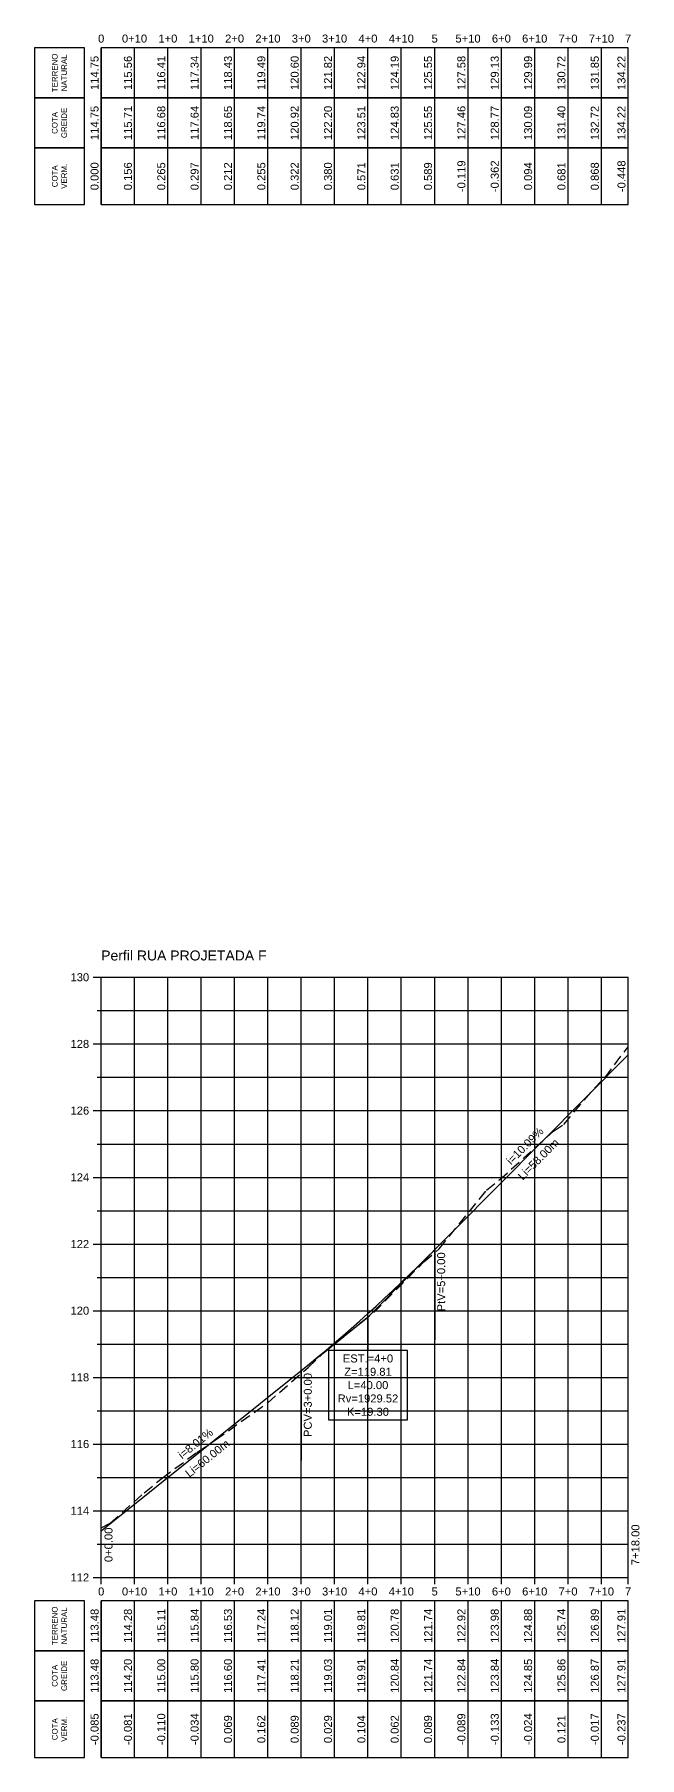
# Model space of a CAD drawing. Header units: metres. Extents: x 437145 to 443371, y 9612590 to 9615494.
# Drawn here: x 441651 to 441833, y 9613490 to 9614007 of the extents above; entities that cross this region are included whole.
import ezdxf

# ---------------------------------------------------------------- set-up
doc = ezdxf.new("R2010")
doc.units = ezdxf.units.M
doc.linetypes.add('HIDDEN', pattern=[9.525, 6.35, -3.175])
for name, color, linetype in [('Borda', 1, 'Continuous'), ('Cota', 2, 'Continuous'), ('COTA-TN', 7, 'Continuous'), ('Estacas', 7, 'Continuous'), ('Malha', 251, 'Continuous'), ('Perfil visualização', 7, 'Continuous'), ('PIs', 2, 'Continuous'), ('Plataforma 1', 10, 'Continuous'), ('Terreno', 3, 'HIDDEN'), ('TEXTO', 7, 'Continuous'), ('TXT-Curvas', 7, 'Continuous'), ('TXT-Estacas', 7, 'Continuous'), ('TXT-Perfil', 7, 'Continuous')]:
    doc.layers.add(name, color=color, linetype=linetype)
doc.styles.add('ARIAL', font='arial.ttf')

msp = doc.modelspace()

# ---------------------------------------------------------------- linework, layer by layer
at = {"layer": 'Borda', "color": 3, "linetype": 'Continuous', "lineweight": -3}
for p, q in [((441668.95, 9613723.77), (441671.35, 9613723.77)), ((441670.15, 9613713.77), (441671.35, 9613713.77)), ((441668.95, 9613703.77), (441671.35, 9613703.77)), ((441670.15, 9613693.77), (441671.35, 9613693.77)), ((441668.95, 9613683.77), (441671.35, 9613683.77)), ((441670.15, 9613673.77), (441671.35, 9613673.77)), ((441668.95, 9613663.77), (441671.35, 9613663.77)), ((441670.15, 9613653.77), (441671.35, 9613653.77)), ((441668.95, 9613643.77), (441671.35, 9613643.77)), ((441670.15, 9613633.77), (441671.35, 9613633.77)), ((441668.95, 9613623.77), (441671.35, 9613623.77)), ((441670.15, 9613613.77), (441671.35, 9613613.77)), ((441668.95, 9613603.77), (441671.35, 9613603.77)), ((441670.15, 9613593.77), (441671.35, 9613593.77)), ((441668.95, 9613583.77), (441671.35, 9613583.77)), ((441670.15, 9613573.77), (441671.35, 9613573.77)), ((441668.95, 9613563.77), (441671.35, 9613563.77)), ((441670.15, 9613553.77), (441671.35, 9613553.77)), ((441668.95, 9613543.77), (441671.35, 9613543.77))]:
    msp.add_line(p, q, dxfattribs=at)
at = {"layer": 'Borda', "color": 1, "linetype": 'Continuous', "lineweight": -3}
for p, q in [((441671.35, 9613543.77), (441671.35, 9613723.77)), ((441671.35, 9613723.77), (441829.35, 9613723.77)), ((441829.35, 9613543.77), (441829.35, 9613723.77)), ((441671.35, 9613543.77), (441829.35, 9613543.77))]:
    msp.add_line(p, q, dxfattribs=at)
at = {"layer": 'COTA-TN', "color": 8, "linetype": 'Continuous', "lineweight": -3}
for p, q in [((441671.35, 9613955.5), (441671.35, 9614002.5)), ((441681.35, 9613955.5), (441681.35, 9614002.5)), ((441691.35, 9613955.5), (441691.35, 9614002.5)), ((441701.35, 9613955.5), (441701.35, 9614002.5)), ((441711.35, 9613955.5), (441711.35, 9614002.5)), ((441721.35, 9613955.5), (441721.35, 9614002.5)), ((441731.35, 9613955.5), (441731.35, 9614002.5)), ((441741.35, 9613955.5), (441741.35, 9614002.5)), ((441751.35, 9613955.5), (441751.35, 9614002.5)), ((441761.35, 9613955.5), (441761.35, 9614002.5)), ((441771.35, 9613955.5), (441771.35, 9614002.5)), ((441781.35, 9613955.5), (441781.35, 9614002.5)), ((441791.35, 9613955.5), (441791.35, 9614002.5)), ((441801.35, 9613955.5), (441801.35, 9614002.5)), ((441811.35, 9613955.5), (441811.35, 9614002.5)), ((441821.35, 9613955.5), (441821.35, 9614002.5)), ((441829.35, 9613955.5), (441829.35, 9614002.5)), ((441671.35, 9613489.77), (441671.35, 9613536.77)), ((441681.35, 9613489.77), (441681.35, 9613536.77)), ((441691.35, 9613489.77), (441691.35, 9613536.77)), ((441701.35, 9613489.77), (441701.35, 9613536.77)), ((441711.35, 9613489.77), (441711.35, 9613536.77)), ((441721.35, 9613489.77), (441721.35, 9613536.77)), ((441731.35, 9613489.77), (441731.35, 9613536.77)), ((441741.35, 9613489.77), (441741.35, 9613536.77)), ((441751.35, 9613489.77), (441751.35, 9613536.77)), ((441761.35, 9613489.77), (441761.35, 9613536.77)), ((441771.35, 9613489.77), (441771.35, 9613536.77)), ((441781.35, 9613489.77), (441781.35, 9613536.77)), ((441791.35, 9613489.77), (441791.35, 9613536.77)), ((441801.35, 9613489.77), (441801.35, 9613536.77)), ((441811.35, 9613489.77), (441811.35, 9613536.77)), ((441821.35, 9613489.77), (441821.35, 9613536.77)), ((441829.35, 9613489.77), (441829.35, 9613536.77))]:
    msp.add_line(p, q, dxfattribs=at)
for points in [[(441666.35, 9613987.5), (441666.35, 9614002.5), (441651.35, 9614002.5), (441651.35, 9613987.5)], [(441671.35, 9613987.5), (441829.35, 9613987.5), (441829.35, 9614002.5), (441671.35, 9614002.5)], [(441666.35, 9613972.5), (441666.35, 9613987.5), (441651.35, 9613987.5), (441651.35, 9613972.5)], [(441671.35, 9613972.5), (441829.35, 9613972.5), (441829.35, 9613987.5), (441671.35, 9613987.5)], [(441666.35, 9613955.5), (441666.35, 9613972.5), (441651.35, 9613972.5), (441651.35, 9613955.5)], [(441671.35, 9613955.5), (441829.35, 9613955.5), (441829.35, 9613972.5), (441671.35, 9613972.5)], [(441666.35, 9613521.77), (441666.35, 9613536.77), (441651.35, 9613536.77), (441651.35, 9613521.77)], [(441671.35, 9613521.77), (441829.35, 9613521.77), (441829.35, 9613536.77), (441671.35, 9613536.77)], [(441666.35, 9613506.77), (441666.35, 9613521.77), (441651.35, 9613521.77), (441651.35, 9613506.77)], [(441671.35, 9613506.77), (441829.35, 9613506.77), (441829.35, 9613521.77), (441671.35, 9613521.77)], [(441666.35, 9613489.77), (441666.35, 9613506.77), (441651.35, 9613506.77), (441651.35, 9613489.77)], [(441671.35, 9613489.77), (441829.35, 9613489.77), (441829.35, 9613506.77), (441671.35, 9613506.77)]]:
    msp.add_3dface(points, dxfattribs=at)
at = {"layer": 'Estacas', "color": 3, "linetype": 'Continuous', "lineweight": -3}
for p, q in [((441671.35, 9613541.77), (441671.35, 9613543.77)), ((441681.35, 9613541.77), (441681.35, 9613543.77)), ((441691.35, 9613541.77), (441691.35, 9613543.77)), ((441701.35, 9613541.77), (441701.35, 9613543.77)), ((441711.35, 9613541.77), (441711.35, 9613543.77)), ((441721.35, 9613541.77), (441721.35, 9613543.77)), ((441731.35, 9613541.77), (441731.35, 9613543.77)), ((441741.35, 9613541.77), (441741.35, 9613543.77)), ((441751.35, 9613541.77), (441751.35, 9613543.77)), ((441761.35, 9613541.77), (441761.35, 9613543.77)), ((441771.35, 9613541.77), (441771.35, 9613543.77)), ((441781.35, 9613541.77), (441781.35, 9613543.77)), ((441791.35, 9613541.77), (441791.35, 9613543.77)), ((441801.35, 9613541.77), (441801.35, 9613543.77)), ((441811.35, 9613541.77), (441811.35, 9613543.77)), ((441821.35, 9613541.77), (441821.35, 9613543.77)), ((441829.35, 9613541.77), (441829.35, 9613543.77))]:
    msp.add_line(p, q, dxfattribs=at)
at = {"layer": 'Malha', "color": 251, "linetype": 'Continuous', "lineweight": -3}
for p, q in [((441671.35, 9613723.77), (441829.35, 9613723.77)), ((441671.35, 9613543.77), (441671.35, 9613723.77)), ((441681.35, 9613543.77), (441681.35, 9613723.77)), ((441691.35, 9613543.77), (441691.35, 9613723.77)), ((441701.35, 9613543.77), (441701.35, 9613723.77)), ((441711.35, 9613543.77), (441711.35, 9613723.77)), ((441721.35, 9613543.77), (441721.35, 9613723.77)), ((441731.35, 9613543.77), (441731.35, 9613723.77)), ((441741.35, 9613543.77), (441741.35, 9613723.77)), ((441751.35, 9613543.77), (441751.35, 9613723.77)), ((441761.35, 9613543.77), (441761.35, 9613723.77)), ((441771.35, 9613543.77), (441771.35, 9613723.77)), ((441781.35, 9613543.77), (441781.35, 9613723.77)), ((441791.35, 9613543.77), (441791.35, 9613723.77)), ((441801.35, 9613543.77), (441801.35, 9613723.77)), ((441811.35, 9613543.77), (441811.35, 9613723.77)), ((441821.35, 9613543.77), (441821.35, 9613723.77)), ((441829.35, 9613543.77), (441829.35, 9613723.77)), ((441671.35, 9613713.77), (441829.35, 9613713.77)), ((441671.35, 9613703.77), (441829.35, 9613703.77)), ((441671.35, 9613693.77), (441829.35, 9613693.77)), ((441671.35, 9613683.77), (441829.35, 9613683.77)), ((441671.35, 9613673.77), (441829.35, 9613673.77)), ((441671.35, 9613663.77), (441829.35, 9613663.77)), ((441671.35, 9613653.77), (441829.35, 9613653.77)), ((441671.35, 9613643.77), (441829.35, 9613643.77)), ((441671.35, 9613633.77), (441829.35, 9613633.77)), ((441671.35, 9613623.77), (441829.35, 9613623.77)), ((441671.35, 9613613.77), (441829.35, 9613613.77)), ((441671.35, 9613603.77), (441829.35, 9613603.77)), ((441671.35, 9613593.77), (441829.35, 9613593.77)), ((441671.35, 9613583.77), (441829.35, 9613583.77)), ((441671.35, 9613573.77), (441829.35, 9613573.77)), ((441671.35, 9613563.77), (441829.35, 9613563.77)), ((441671.35, 9613553.77), (441829.35, 9613553.77)), ((441671.35, 9613543.77), (441829.35, 9613543.77))]:
    msp.add_line(p, q, dxfattribs=at)
at = {"layer": 'PIs', "color": 2, "linetype": 'Continuous', "lineweight": -3}
for p, q in [((441671.35, 9613543.77), (441671.35, 9613723.77)), ((441829.35, 9613543.77), (441829.35, 9613723.77))]:
    msp.add_line(p, q, dxfattribs=at)
at = {"layer": 'Plataforma 1', "color": 10, "linetype": 'Continuous', "lineweight": -3, "ltscale": 2}
for p, q in [((441751.35, 9613621.86), (441829.35, 9613700.53)), ((441766.35, 9613637.05), (441768.85, 9613639.53)), ((441768.85, 9613639.53), (441771.35, 9613642.03)), ((441761.35, 9613632.21), (441763.85, 9613634.61)), ((441763.85, 9613634.61), (441766.35, 9613637.05)), ((441756.35, 9613627.49), (441758.85, 9613629.83)), ((441758.85, 9613629.83), (441761.35, 9613632.21)), ((441748.85, 9613620.65), (441751.35, 9613622.9)), ((441751.35, 9613622.9), (441753.85, 9613625.18)), ((441753.85, 9613625.18), (441756.35, 9613627.49)), ((441671.35, 9613557.76), (441751.35, 9613621.86)), ((441743.85, 9613616.26), (441746.35, 9613618.44)), ((441746.35, 9613618.44), (441748.85, 9613620.65)), ((441738.85, 9613611.99), (441741.35, 9613614.11)), ((441741.35, 9613614.11), (441743.85, 9613616.26)), ((441731.35, 9613605.84), (441733.85, 9613607.85)), ((441733.85, 9613607.85), (441736.35, 9613609.91)), ((441736.35, 9613609.91), (441738.85, 9613611.99))]:
    msp.add_line(p, q, dxfattribs=at)
at = {"layer": 'Terreno', "color": 3, "linetype": 'HIDDEN', "lineweight": -3, "ltscale": 0.5}
for p, q in [((441822.45, 9613693.73), (441829.35, 9613702.9)), ((441810.06, 9613679.64), (441819.24, 9613690.53)), ((441819.24, 9613690.53), (441822.45, 9613693.73)), ((441807.01, 9613677.64), (441810.06, 9613679.64)), ((441790.79, 9613663.04), (441807.01, 9613677.64)), ((441772.74, 9613642.31), (441786.88, 9613659.89)), ((441786.88, 9613659.89), (441790.79, 9613663.04)), ((441753.07, 9613623.22), (441768.11, 9613638.43)), ((441768.11, 9613638.43), (441772.74, 9613642.31)), ((441749.35, 9613620.29), (441753.07, 9613623.22)), ((441737.81, 9613610.96), (441749.35, 9613620.29)), ((441733.46, 9613606.79), (441737.81, 9613610.96)), ((441721.28, 9613596.14), (441733.46, 9613606.79)), ((441705.6, 9613585.03), (441717.22, 9613593.29)), ((441717.22, 9613593.29), (441721.28, 9613596.14)), ((441689.6, 9613573.6), (441700.08, 9613581.28)), ((441700.08, 9613581.28), (441705.6, 9613585.03)), ((441684.24, 9613569.18), (441689.6, 9613573.6)), ((441674.06, 9613560.04), (441684.24, 9613569.18)), ((441671.35, 9613558.61), (441674.06, 9613560.04))]:
    msp.add_line(p, q, dxfattribs=at)
at = {"layer": 'TXT-Curvas', "color": 7, "linetype": 'Continuous', "lineweight": -3}
for p, q in [((441771.35, 9613642.03), (441771.35, 9613615.03)), ((441751.35, 9613621.86), (441751.35, 9613611.86)), ((441739.52, 9613611.86), (441739.52, 9613591.06)), ((441763.17, 9613611.86), (441739.52, 9613611.86)), ((441763.17, 9613591.06), (441763.17, 9613611.86)), ((441731.35, 9613605.84), (441731.35, 9613578.84)), ((441739.52, 9613591.06), (441763.17, 9613591.06))]:
    msp.add_line(p, q, dxfattribs=at)

# ---------------------------------------------------------------- texts
at = {"layer": 'Cota', "color": 2, "linetype": 'Continuous', "lineweight": -3, "char_height": 2.4, "attachment_point": 6, "style": 'ARIAL'}
for s, insert in [('{\\C256;130  }', (441667.75, 9613723.77)), ('{\\C256;128  }', (441667.75, 9613703.77)), ('{\\C256;126  }', (441667.75, 9613683.77)), ('{\\C256;124  }', (441667.75, 9613663.77)), ('{\\C256;122  }', (441667.75, 9613643.77)), ('{\\C256;120  }', (441667.75, 9613623.77)), ('{\\C256;118  }', (441667.75, 9613603.77)), ('{\\C256;116  }', (441667.75, 9613583.77)), ('{\\C256;114  }', (441667.75, 9613563.77)), ('{\\C256;112  }', (441667.75, 9613543.77))]:
    msp.add_mtext(s, dxfattribs=dict(at, insert=insert))
at = {"layer": 'Estacas', "color": 7, "linetype": 'Continuous', "lineweight": -3, "char_height": 2.4, "attachment_point": 2, "style": 'ARIAL'}
for s, insert in [('{\\C256;0}', (441671.35, 9614006.5)), ('{\\C256;0+10}', (441681.35, 9614006.5)), ('{\\C256;1+0}', (441691.35, 9614006.5)), ('{\\C256;1+10}', (441701.35, 9614006.5)), ('{\\C256;2+0}', (441711.35, 9614006.5)), ('{\\C256;2+10}', (441721.35, 9614006.5)), ('{\\C256;3+0}', (441731.35, 9614006.5)), ('{\\C256;3+10}', (441741.35, 9614006.5)), ('{\\C256;4+0}', (441751.35, 9614006.5)), ('{\\C256;4+10}', (441761.35, 9614006.5)), ('{\\C256;5}', (441771.35, 9614006.5)), ('{\\C256;5+10}', (441781.35, 9614006.5)), ('{\\C256;6+0}', (441791.35, 9614006.5)), ('{\\C256;6+10}', (441801.35, 9614006.5)), ('{\\C256;7+0}', (441811.35, 9614006.5)), ('{\\C256;7+10}', (441821.35, 9614006.5)), ('{\\C256;7}', (441829.35, 9614006.5)), ('{\\C256;0}', (441671.35, 9613540.77)), ('{\\C256;0+10}', (441681.35, 9613540.77)), ('{\\C256;1+0}', (441691.35, 9613540.77)), ('{\\C256;1+10}', (441701.35, 9613540.77)), ('{\\C256;2+0}', (441711.35, 9613540.77)), ('{\\C256;2+10}', (441721.35, 9613540.77)), ('{\\C256;3+0}', (441731.35, 9613540.77)), ('{\\C256;3+10}', (441741.35, 9613540.77)), ('{\\C256;4+0}', (441751.35, 9613540.77)), ('{\\C256;4+10}', (441761.35, 9613540.77)), ('{\\C256;5}', (441771.35, 9613540.77)), ('{\\C256;5+10}', (441781.35, 9613540.77)), ('{\\C256;6+0}', (441791.35, 9613540.77)), ('{\\C256;6+10}', (441801.35, 9613540.77)), ('{\\C256;7+0}', (441811.35, 9613540.77)), ('{\\C256;7+10}', (441821.35, 9613540.77)), ('{\\C256;7}', (441829.35, 9613540.77))]:
    msp.add_mtext(s, dxfattribs=dict(at, insert=insert))
at = {"layer": 'Perfil visualização', "color": 7, "linetype": 'Continuous', "lineweight": -3, "char_height": 1.7, "attachment_point": 5, "rotation": 90, "style": 'ARIAL'}
for s, insert in [('{\\C256;TERRENO\\PNATURAL}', (441658.85, 9613995)), ('{\\C256;COTA\\PGREIDE}', (441658.85, 9613980)), ('{\\C256;COTA\\PVERM.}', (441658.85, 9613964)), ('{\\C256;TERRENO\\PNATURAL}', (441658.85, 9613529.27)), ('{\\C256;COTA\\PGREIDE}', (441658.85, 9613514.27)), ('{\\C256;COTA\\PVERM.}', (441658.85, 9613498.27))]:
    msp.add_mtext(s, dxfattribs=dict(at, insert=insert))
at = {"layer": 'TEXTO', "color": 4, "linetype": 'Continuous', "lineweight": -3, "insert": (441671.35, 9613728.77), "char_height": 3, "attachment_point": 7, "style": 'ARIAL'}
msp.add_mtext('Perfil RUA PROJETADA F', dxfattribs=at)
at = {"layer": 'TEXTO', "color": 7, "linetype": 'Continuous', "lineweight": -3, "char_height": 2.4, "style": 'ARIAL'}
for s, insert, attachment_point, rotation in [('i=10.09%', (441799.28, 9613672.34), 8, 45.2453), ('Li=58.00m', (441801.59, 9613670.05), 2, 45.2453), ('i=8.01%', (441700.41, 9613582.97), 8, 38.7051), ('Li=60.00m', (441702.44, 9613580.43), 2, 38.7051)]:
    msp.add_mtext(s, dxfattribs=dict(at, insert=insert, attachment_point=attachment_point, rotation=rotation))
at = {"layer": 'TXT-Curvas', "color": 7, "linetype": 'Continuous', "lineweight": -3, "char_height": 2.4, "attachment_point": 3, "rotation": 90, "style": 'ARIAL'}
for s, insert in [('{\\C256;PtV=5+0.00}', (441772.1, 9613641.28)), ('{\\C256;PCV=3+0.00}', (441732.1, 9613605.09))]:
    msp.add_mtext(s, dxfattribs=dict(at, insert=insert))
at = {"layer": 'TXT-Curvas', "color": 7, "linetype": 'Continuous', "lineweight": -3, "insert": (441751.35, 9613610.66), "char_height": 2.4, "attachment_point": 2, "style": 'ARIAL'}
msp.add_mtext('EST.=4+0\\PZ=119.81\\PL=40.00\\PRv=1929.52\\PK=19.30', dxfattribs=at)
at = {"layer": 'TXT-Estacas', "color": 7, "linetype": 'Continuous', "lineweight": -3, "char_height": 2.4, "attachment_point": 2, "rotation": 90, "style": 'ARIAL'}
for s, insert in [('0+0.00', (441672.35, 9613553.57)), ('7+18.00', (441830.35, 9613553.57))]:
    msp.add_mtext(s, dxfattribs=dict(at, insert=insert))
at = {"layer": 'TXT-Perfil', "color": 7, "linetype": 'Continuous', "lineweight": -3, "char_height": 2.4, "attachment_point": 8, "rotation": 90, "style": 'ARIAL'}
for s, insert in [('114.75', (441670.6, 9613995)), ('115.56', (441680.6, 9613995)), ('116.41', (441690.6, 9613995)), ('117.34', (441700.6, 9613995)), ('118.43', (441710.6, 9613995)), ('119.49', (441720.6, 9613995)), ('120.60', (441730.6, 9613995)), ('121.82', (441740.6, 9613995)), ('122.94', (441750.6, 9613995)), ('124.19', (441760.6, 9613995)), ('125.55', (441770.6, 9613995)), ('127.58', (441780.6, 9613995)), ('129.13', (441790.6, 9613995)), ('129.99', (441800.6, 9613995)), ('130.72', (441810.6, 9613995)), ('131.85', (441820.6, 9613995)), ('134.22', (441828.6, 9613995)), ('114.75', (441670.6, 9613980)), ('115.71', (441680.6, 9613980)), ('116.68', (441690.6, 9613980)), ('117.64', (441700.6, 9613980)), ('118.65', (441710.6, 9613980)), ('119.74', (441720.6, 9613980)), ('120.92', (441730.6, 9613980)), ('122.20', (441740.6, 9613980)), ('123.51', (441750.6, 9613980)), ('124.83', (441760.6, 9613980)), ('125.55', (441770.6, 9613980)), ('127.46', (441780.6, 9613980)), ('128.77', (441790.6, 9613980)), ('130.09', (441800.6, 9613980)), ('131.40', (441810.6, 9613980)), ('132.72', (441820.6, 9613980)), ('134.22', (441828.6, 9613980)), ('-0.448', (441828.6, 9613964)), ('0.000', (441670.6, 9613964)), ('0.156', (441680.6, 9613964)), ('0.265', (441690.6, 9613964)), ('0.297', (441700.6, 9613964)), ('0.212', (441710.6, 9613964)), ('0.255', (441720.6, 9613964)), ('0.322', (441730.6, 9613964)), ('0.380', (441740.6, 9613964)), ('0.571', (441750.6, 9613964)), ('0.631', (441760.6, 9613964)), ('0.589', (441770.6, 9613964)), ('-0.119', (441780.6, 9613964)), ('-0.362', (441790.6, 9613964)), ('0.094', (441800.6, 9613964)), ('0.681', (441810.6, 9613964)), ('0.868', (441820.6, 9613964)), ('113.48', (441670.6, 9613529.27)), ('114.28', (441680.6, 9613529.27)), ('115.11', (441690.6, 9613529.27)), ('115.84', (441700.6, 9613529.27)), ('116.53', (441710.6, 9613529.27)), ('117.24', (441720.6, 9613529.27)), ('118.12', (441730.6, 9613529.27)), ('119.01', (441740.6, 9613529.27)), ('119.81', (441750.6, 9613529.27)), ('120.78', (441760.6, 9613529.27)), ('121.74', (441770.6, 9613529.27)), ('122.92', (441780.6, 9613529.27)), ('123.98', (441790.6, 9613529.27)), ('124.88', (441800.6, 9613529.27)), ('125.74', (441810.6, 9613529.27)), ('126.89', (441820.6, 9613529.27)), ('127.91', (441828.6, 9613529.27)), ('113.48', (441670.6, 9613514.27)), ('114.20', (441680.6, 9613514.27)), ('115.00', (441690.6, 9613514.27)), ('115.80', (441700.6, 9613514.27)), ('116.60', (441710.6, 9613514.27)), ('117.41', (441720.6, 9613514.27)), ('118.21', (441730.6, 9613514.27)), ('119.03', (441740.6, 9613514.27)), ('119.91', (441750.6, 9613514.27)), ('120.84', (441760.6, 9613514.27)), ('121.74', (441770.6, 9613514.27)), ('122.84', (441780.6, 9613514.27)), ('123.84', (441790.6, 9613514.27)), ('124.85', (441800.6, 9613514.27)), ('125.86', (441810.6, 9613514.27)), ('126.87', (441820.6, 9613514.27)), ('127.91', (441828.6, 9613514.27)), ('-0.085', (441670.6, 9613498.27)), ('-0.081', (441680.6, 9613498.27)), ('-0.110', (441690.6, 9613498.27)), ('-0.034', (441700.6, 9613498.27)), ('0.069', (441710.6, 9613498.27)), ('0.162', (441720.6, 9613498.27)), ('0.089', (441730.6, 9613498.27)), ('0.029', (441740.6, 9613498.27)), ('0.104', (441750.6, 9613498.27)), ('0.062', (441760.6, 9613498.27)), ('0.089', (441770.6, 9613498.27)), ('-0.089', (441780.6, 9613498.27)), ('-0.133', (441790.6, 9613498.27)), ('-0.024', (441800.6, 9613498.27)), ('0.121', (441810.6, 9613498.27)), ('-0.017', (441820.6, 9613498.27)), ('-0.237', (441828.6, 9613498.27))]:
    msp.add_mtext(s, dxfattribs=dict(at, insert=insert))

doc.saveas('drawing.dxf')
